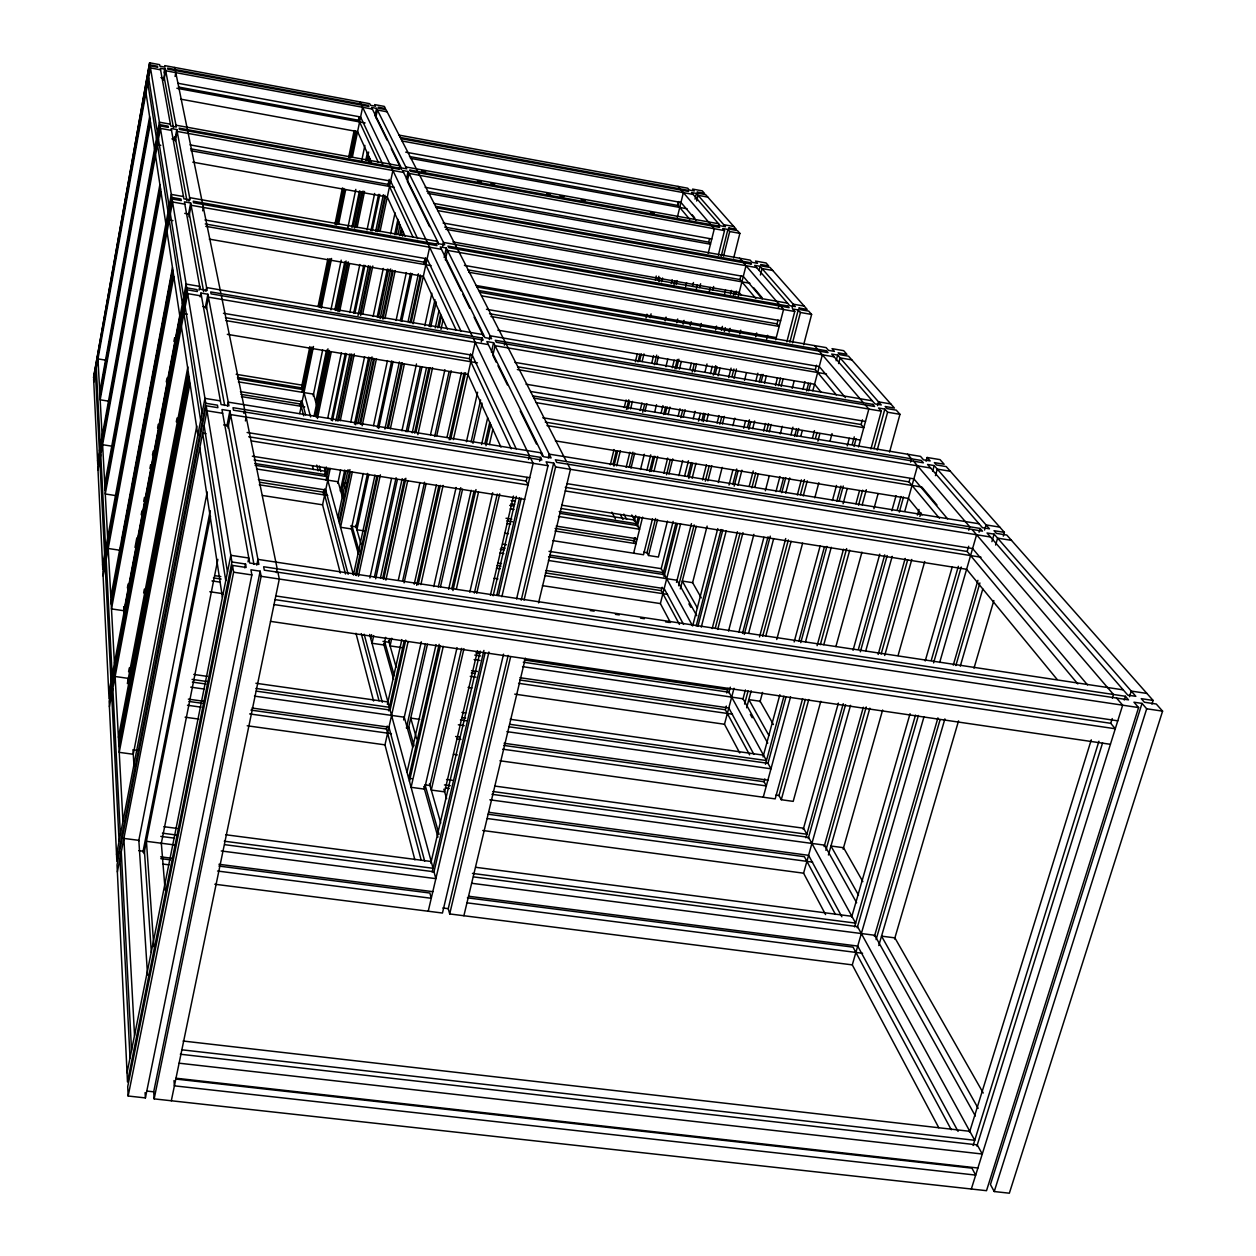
<?xml version="1.0" encoding="UTF-8"?>
<svg xmlns="http://www.w3.org/2000/svg" width="1256" height="1256" viewBox="0 0 1256 1256"><rect width="100%" height="100%" fill="white"/><g stroke="black" fill="none" stroke-linecap="round" stroke-linejoin="round"><path stroke-width="1.5" d="M149.621 62.8L93.556 377.601L149.621 62.8L159.638 64.653L159.92 66.191L165.023 67.149L164.724 65.61L369.719 103.698L370.52 105.3L375.466 106.226L374.665 104.609L384.352 106.415L385.451 108.55L378.135 107.2L378.684 108.299L386.016 109.649L417.699 171.444M150.139 65.877L93.635 379.124L97.748 464.485L159.826 124.658L150.139 65.877L157.707 67.29L157.518 66.238L149.966 64.841M93.776 382.122L150.469 67.934L160.564 69.802M99.758 391.825L149.637 116.808M99.915 394.996L149.982 119.116M100.009 396.613L150.155 120.293M150.516 122.633L100.182 399.816L108.723 401.182M163.971 72.927L164.677 69.064M163.657 78.814L165.415 69.206L160.281 68.248L170.738 126.04L176.327 127.06L165.415 69.206M163.955 80.384L165.698 70.76L372.373 109.084M97.576 460.936L159.418 122.193L170.392 124.187M160.03 125.914L97.827 466.306L102.804 569.361L171.821 197.412L160.03 125.914L168.335 127.421L168.116 126.165L159.826 124.658M97.999 469.885L160.438 128.395L171.523 130.404M175.071 76.475L175.777 72.628M104.75 484.314L159.889 184.538M104.954 488.144L160.313 187.348M105.064 490.107L160.532 188.793M160.972 191.634L105.269 493.969L116.525 495.712M173.846 140.546L174.553 136.684M175.024 139.149L176.798 129.541L171.177 128.52L183.878 198.825L190.08 199.908L176.798 129.541M175.369 141.049L177.159 131.425L403.584 172.433M102.584 565.043L171.318 194.413L183.47 196.548M172.072 198.966L102.898 571.574L109.021 698.493L186.736 287.844L172.072 198.966L181.272 200.583L181.005 199.045L171.821 197.412M103.118 575.955L172.574 202.012L184.852 204.179M110.842 597.024L172.48 267.669M120.325 548.825L121.047 544.963M121.769 541.116L131.142 491.065M131.864 487.202L157.455 350.502M158.178 346.656L165.023 310.075M165.745 306.213L172.59 269.632M111.093 601.734L173.014 271.155M111.219 604.136L173.281 272.945M173.815 276.477L111.486 608.909L123.967 610.73L180.205 313.231M188.981 201.18L189.656 197.647L437.543 241.388M188.494 214.478L190.661 202.97L184.428 201.871L200.222 289.225L207.161 290.403L190.661 202.97M188.918 216.817L191.1 205.278L441.437 249.316M127.374 587.886L128.096 584.024M135.004 547.459L136.826 537.835M141.19 514.725L141.928 510.878M143.733 501.254L144.471 497.407M149.919 468.519L150.657 464.673M152.478 455.049L153.201 451.202M157.565 428.092L158.287 424.245M166.294 381.887L167.017 378.04M173.925 341.459L174.662 337.613M108.754 693.124L186.108 284.06L199.704 286.384L198.966 290.23M187.05 289.791L109.146 701.256L116.871 861.396L205.764 403.27L187.05 289.791L197.365 291.549L197.019 289.602L186.736 287.844M202.687 210.804L203.331 207.428M109.413 706.704L187.694 293.637L201.447 295.961M128.583 671.74L129.321 667.894M143.639 592.926L144.377 589.095M176.311 421.859L177.049 418.012M200.175 296.903L200.913 293.072L207.884 294.249L228.953 405.845L221.072 404.558L200.913 293.072M127.358 683.594L187.866 366.956M118.425 737.366L188.306 372.074M118.739 743.301L188.965 376.517M118.912 746.347L189.311 378.794M205.89 291.408L206.628 287.561L483.466 334.646M190.001 383.3L119.226 752.36L133.262 754.259L196.784 425.988M205.309 307.689L207.884 294.249M206.22 308.709L208.433 297.154L488.364 344.584M116.525 854.52L204.948 398.372L220.397 400.868M206.172 405.782L117.028 864.929L127.484 1081.95L231.936 561.981L206.172 405.782L217.9 407.682L217.461 405.17L205.764 403.27M117.373 871.9L207.005 410.775L222.642 413.287M138.662 841.175L207.209 491.96M227.493 405.986L228.262 402.14L541.713 452.929M142.901 852.212L210.223 510.611M226.865 426.161L229.895 410.806L221.967 409.535L249.709 563.033L258.877 564.415L229.895 410.806M144 853.656L210.553 516.185M227.948 427.998L230.602 414.574L548.009 465.709L516.577 598.955M243.884 413.397L244.653 409.566L221.354 295.615M161.192 843.938L217.853 559.36M245.422 420.933L246.192 417.086M127.044 1072.75L230.837 555.309L248.798 558.025L248.029 561.856M231.936 561.981L245.548 564.023L246.145 567.461L232.501 565.404L127.719 1086.66L128.159 1096.017L145.398 1097.917L251.859 574.934L250.933 569.8L260.165 571.182L261.138 576.316L154.158 1098.874L986.51 1190.688L1138.595 707.568L1133.948 702.198L1142.018 703.407L1146.697 708.777L1162.585 711.147L1009.353 1193.2L994.234 1191.536L990.435 1184.549L1142.018 703.407M128.159 1096.017L233.616 572.202L232.501 565.404M244.763 567.853L245.548 564.023M256.758 565.153L257.935 559.391L1123.241 689.874M154.158 1098.874L153.703 1091.825L260.165 571.182M301.66 386.722L309.871 346.577M318.098 306.433L327.894 258.642M334.944 224.243L342.386 187.913M348.666 157.33L354.145 130.561M302.068 391.621L311.111 347.519M319.369 307.249L329.198 259.317M336.263 224.808L343.736 188.384M350.031 157.707L355.542 130.859M302.869 391.213L311.928 347.049M320.202 306.731L330.045 258.72M337.142 224.165L344.238 189.609M350.926 156.969L356.045 132.006M358.415 120.482L359.2 116.635M303.701 415.799L300.592 404.04L301.22 400.962M378.307 162.307L358.824 120.278L359.483 116.996M299.697 413.585L313.482 346.499M321.332 308.222L331.553 258.469M338.633 224.023L345.698 189.562M352.387 157.031L362.591 107.278M276.414 572.626L277.199 568.78L245.171 412.078M313.152 395.891L322.635 350.016M330.925 309.855L341.192 260.149M347.896 227.634L355.793 189.389M361.712 160.721L364.884 145.413M171.318 1100.774L279.303 579.032L277.906 572.218M315.79 401.967L326.513 350.157M334.85 309.871L344.772 261.892M351.931 227.352L359.467 190.896M365.826 160.187L367.411 152.51M374.963 116.054L376.549 108.377L371.572 107.467L401.339 167.896L406.756 168.869L376.549 108.377M314.047 416.066L327.973 348.838M335.933 310.42L346.091 260.997M353.219 226.598L360.582 191.336M366.956 160.611L368.652 152.054M375.779 117.656L377.365 110.01L387.115 111.815M315.711 415.485L329.198 350.455M337.519 310.279L347.425 262.457M354.569 228.027L362.105 191.681M368.448 161.066L369.233 157.251M316.167 417.118L329.669 351.978M338.021 311.739L348.336 261.939M355.495 227.446L363.047 191.038M368.997 162.307L369.798 158.476M317.438 418.499L331.301 351.711M339.607 311.645L349.513 263.948M357.034 227.681L364.554 191.43M327.769 418.091L341.397 352.81M349.812 312.493L359.828 264.498M367.035 229.942L374.649 193.471M331.301 420.32L345.322 353.313M353.737 313.105L363.738 265.236M370.96 230.774L378.558 194.397M332.416 420.839L346.468 353.674M354.914 313.372L364.947 265.393M372.184 230.853L379.814 194.397M324.629 474.611L326.246 466.949M335.886 420.933L349.969 353.831M358.007 315.491L368.463 265.644M375.701 231.135L383.347 194.711M325.963 476.369L327.565 468.724M337.613 420.917L351.664 353.988M360.095 313.827L370.127 266.036M377.349 231.606L384.98 195.277M323.232 493.514L324.048 489.683M326.058 480.106L328.475 468.614M338.523 420.729L352.198 355.605M360.66 315.382L370.708 267.497M378.354 231.12L385.592 196.643M388.01 185.15L389.219 179.404M345.526 573.976L323.922 492.274L324.613 488.945M413.13 237.368L388.591 184.475L389.344 180.895M340.313 573.05L322.572 504.818L330.202 468.519M340.25 420.76L354.318 353.894M362.749 313.78L372.796 266.021M380.019 231.638L392.877 170.502M337.801 483.403L340.643 469.964M350.785 421.969L364.601 356.704M373.126 316.402L383.284 268.407M390.585 233.867L395.059 212.751M340.282 491.096L344.741 470.042M354.475 424.104L368.683 357.112M377.208 316.92L387.35 269.082M394.651 234.621L397.901 219.313M406.426 179.121L408.043 171.46L402.611 170.486L438.705 243.758L444.671 244.81L408.043 171.46M341.444 491.897L345.934 470.796M355.699 424.748L369.939 357.599M378.496 317.313L388.669 269.349M396.001 234.825L398.843 221.386M337.895 517.503L348.053 469.713M357.787 423.822L372.012 356.908M380.128 318.679L390.679 268.972M397.995 234.558L400.02 224.997M338.947 521.366L349.953 469.587M359.75 423.555L373.613 358.337M382.169 318.051L392.374 270.103M399.706 235.579L401.339 227.901M339.481 523.344L350.44 471.816M360.598 424.088L374.398 359.2M382.939 319.103L393.081 271.39M400.805 235.123L402.014 229.393M352.371 471.722L340.549 527.269L351.382 528.933L363.267 473.449M362.152 425.768L376.439 358.729M384.995 318.506L395.2 270.637M402.532 236.159L403.349 232.329M373.519 425.627L387.46 360.582M396.08 320.406L406.316 272.568M367.521 473.418L356.06 526.829L350.55 525.981M377.365 427.652L391.699 360.88M400.303 320.829L410.555 273.149M368.824 474.328L356.892 529.781L364.114 530.895M378.684 428.437L393.081 361.508M401.7 321.363L411.984 273.557M353.501 574.651L374.995 475.019M384.917 429.034L399.377 361.964M408.059 321.724L418.389 273.808M355.464 575.264L376.941 475.804M387.272 427.982L401.308 362.953M409.99 322.792L420.32 274.97M356.469 575.546L378.009 475.914M388.355 428.013L402.438 362.858M411.136 322.619L421.074 276.634M423.963 263.226L424.795 259.395M456.273 330.344L424.701 262.316L425.658 257.888M358.447 576.206L380.38 474.846M390.318 428.94L404.385 363.91M413.067 323.75L429.63 247.244M369.876 577.933L391.511 478.583M401.92 430.824L416.474 363.957M424.795 325.744L431.876 293.26M442.661 246.27L443.494 242.439L787.528 303.151M374.366 577.289L396.095 477.72M406.128 431.781L420.336 366.689M429.112 326.481L434.969 299.666M444.169 257.559L446.257 247.981L440.259 246.93L484.926 337.613L491.583 338.743L446.257 247.981M375.685 578.812L397.383 479.525M407.808 431.781L422 366.862M430.761 326.748L436.193 301.927M445.362 259.929L447.45 250.368L794.75 311.488L786.837 341.868M380.458 577.854L402.203 478.63M412.219 432.849L426.443 367.961M435.22 327.894L438.972 310.719M382.64 578.576L404.479 478.991M414.559 433.037L428.845 367.93M437.669 327.722L440.605 314.314M370.708 638.456L371.541 634.641M383.677 579.33L405.861 478.253M415.909 432.488L430.133 367.647M438.925 327.596L441.437 316.151M373.691 635.599L372.012 643.26L383.991 645.003L385.686 637.357M385.89 580.099L407.76 480.561M417.856 434.623L432.582 367.631M440.982 329.355L443.085 319.778M398.372 580.005L419.944 482.492M430.51 434.702L444.907 369.688M389.894 638.456L389.046 642.271L382.97 641.376M402.579 581.293L424.544 482.21M434.686 436.476L449.067 371.682M391.778 638.252L390.082 645.898L402.03 647.641M404.087 582.831L426.145 483.481M436.743 435.706L451.171 370.74M387.382 704.428L401.857 639.571M414.213 584.244L436.35 485.051M447.01 437.355L461.486 372.498M388.591 710.802L404.228 640.827M416.647 585.296L438.909 485.711M449.193 439.757L464.171 372.734M389.957 710.708L405.767 640.058M418.154 584.684L440.369 485.397M450.621 439.569L465.584 372.734M421.168 860.109L386.518 729.03L387.178 726.047M511.255 448.879L469.414 358.682L470.513 353.784M414.873 859.842L384.98 744.855L408.059 641.847M420.886 584.621L443.117 485.413M453.369 439.631L475.176 342.339M481.315 341.852L482.163 338.037L210.71 291.926L211.087 293.873L483.152 340.046L482.163 338.037M489.243 339.607L490.107 335.776L872.292 400.805M403.647 719.939L421.278 641.816M433.744 586.568L456.101 487.485M466.431 441.751L477.61 392.217M406.379 728.087L425.376 644.14M438.313 586.913L460.764 487.705M471.126 441.924L480.608 399.942M491.41 352.245L493.561 342.715L486.873 341.585L543.581 456.729L551.101 457.938L493.561 342.715M408.404 728.37L427.464 644.187M440.464 586.788L462.569 489.212M472.963 443.29L482.069 403.113M407.007 772.283L436.052 644.611M448.627 589.347L471.173 490.264M481.582 444.53L487.658 417.856M504.394 345.133L505.116 341.93L457.608 249.269M439.145 644.312L408.624 778.233L411.952 778.689M451.783 588.829L474.014 491.269M484.926 443.431L489.714 422.393M409.44 781.279L440.322 645.898M452.929 590.603L475.993 489.557M485.994 445.692L490.766 424.716M443.274 646.4L411.089 787.308L424.465 789.129L457.043 647.641M456.32 589.284L478.505 492.164M489.385 444.561L492.87 429.332M469.791 592.204L492.682 492.776M461.627 648.347L429.976 785.502L424.889 784.812M474.375 593.099L497.235 494.032M463.951 648.661L431.279 790.055L444.64 791.861L477.5 650.639M476.746 593.24L499.7 493.891M490.374 595.313L513.469 496.073M430.824 863.202L480.232 651.142M493.153 595.736L516.31 496.387M432.174 872.025L483.921 650.435M496.842 595.03L519.591 497.611M528.509 459.413L529.404 455.583L473.276 338.366M221.26 850.971L435.863 878.65L433.995 871.774L485.209 652.602M498.569 595.423L521.287 498.208M251.42 440.919L528.022 485.004L526.201 481.064L527.049 477.421M428.233 911.228L488.929 652.005M501.866 596.726L533.109 463.307L530.644 458.173M539.656 461.203L540.551 457.388L233.004 407.682L233.49 410.194L541.823 459.979L540.551 457.388M548.307 457.953L549.202 454.138L979.036 523.768M503.546 654.156L442.457 913.034L214.823 884.24M938.813 1127.794L852.29 964.875L449.695 913.944L448.251 908.669L508.162 655.397M521.224 600.164L553.66 463.056L546.109 461.831L548.009 465.709M449.695 913.944L510.533 657.155M524.05 600.085L555.592 466.934L553.66 463.056M463.888 915.734L525.369 658.191M538.573 602.864L570.444 469.32L567.806 464.171M610.306 464.799L614.027 449.554M624.232 407.603L626.085 399.973M635.363 361.838L637.216 354.208M646.039 317.988L646.966 314.173M655.318 279.853L656.244 276.037M613.022 464.469L616.256 451.171M626.446 409.362L628.754 399.848M638.017 361.838L639.869 354.239M657.924 280.104L658.851 276.304M613.949 466.149L617.669 450.92M627.874 409.048L629.727 401.433M639.477 361.461L641.329 353.847M650.137 317.674L651.079 313.859M658.96 281.501L659.887 277.702M677.518 205.356L678.444 201.557M689.717 219.376L678.146 205.529L678.962 202.216M616.665 465.866L620.37 450.684M630.559 408.938L632.412 401.355M642.146 361.508L643.998 353.909M661.598 281.799L662.524 278.016M677.345 217.288L683.358 192.623M626.163 467.405L629.884 452.239M640.105 410.539L641.973 402.956M651.738 363.141L653.591 355.558M671.254 283.511L672.196 279.727M629.146 467.373L632.898 452.16M642.695 412.204L644.564 404.605M654.376 364.648L656.715 355.134M665.13 320.892L666.057 317.093M674.001 284.751L674.943 280.952M695.023 199.155L696.436 193.44L691.491 192.529L720.347 225.782L725.513 226.724L696.436 193.44M630.983 468.19L634.72 453.024M644.972 411.34L646.824 403.757M656.605 363.973L658.474 356.39M676.183 284.374L677.11 280.59M696.672 201.007L698.069 195.324L707.803 197.098M640.513 469.493L644.281 454.248M654.627 412.345L656.511 404.73M665.931 366.626L667.8 359.012M676.749 322.823L677.691 319.008M685.682 286.635L686.624 282.82M634.311 521.146L635.724 515.478M646.981 470.011L650.734 454.86M661.064 413.193L662.948 405.625M672.321 367.741L674.205 360.174M683.123 324.174L684.065 320.39M692.511 286.305L693.453 282.522M636.305 524.773L638.189 517.174M649.509 471.581L653.277 456.383M663.639 414.59L665.523 406.991M674.959 368.997L677.314 359.499M633.542 541.854L634.484 538.055M637.326 526.641L639.681 517.127M651.016 471.455L654.8 456.226M665.193 414.37L667.093 406.756M676.529 368.699L678.899 359.185M696.374 288.786L697.331 284.986M555.011 531.005L636.007 543.675L634.5 540.881L635.3 537.647M427.841 193.361L710.472 244.214L708.714 242.11L709.577 238.64M633.636 553.205L642.601 517.142M653.921 471.612L657.689 456.43M668.082 414.684L669.966 407.101M679.402 369.138L681.286 361.555M690.25 325.508L691.192 321.709M699.686 287.561L700.628 283.762M708.18 253.398L714.319 228.733L711.964 226.001M652.508 518.712L643.512 554.744L552.719 540.614M663.875 473.229L667.674 458.063M678.099 416.348L679.983 408.765M689.937 368.966L691.35 363.282M700.361 327.251L701.303 323.467M709.357 291.235L710.299 287.451M718.354 255.219L724.508 230.586L722.718 228.514L727.899 229.456L729.705 231.528L739.878 233.365L733.677 257.967M667.454 521.083L658.395 557.052L648.536 555.513L647.013 552.703L655.569 518.477M666.512 474.737L670.327 459.539M680.799 417.699L682.699 410.1M692.213 372.059L694.113 364.46M712.67 290.309L713.628 286.494M721.242 256.083L727.899 229.456M648.536 555.513L657.563 519.513M668.946 474.046L672.745 458.88M683.186 417.196L685.085 409.629M694.584 371.729L696.483 364.146M723.535 256.146L729.705 231.528M678.884 475.663L682.699 460.512M693.186 418.876L695.086 411.293M705.087 371.541L707.002 363.973M715.575 329.904L716.532 326.12M724.634 293.935L725.591 290.152M549.579 555.058L663.388 572.642L661.221 568.67L673.138 521.428M684.614 475.977L688.445 460.842M698.477 421.074L700.393 413.491M710.425 373.723L712.34 366.155M721.415 330.171L722.373 326.387M730.505 294.202L731.463 290.403M662.885 574.636L675.854 523.344M687.864 475.851L691.224 462.553M701.79 420.76L703.705 413.161M713.314 375.167L715.716 365.669M724.351 331.474L725.324 327.675M733.488 295.38L734.446 291.58M663.969 576.787L677.376 523.815M688.853 478.41L692.684 463.26M703.219 421.639L705.134 414.072M715.182 374.335L717.098 366.768M735.294 294.877L736.251 291.078M679.449 624.42L661.253 590.618L662.116 587.259M755.751 298.41L739.988 279.554L740.899 275.928M670.453 622.521L660.389 603.587L680.595 523.862M692.135 478.3L695.981 463.119M706.563 421.357L708.494 413.758M718.102 375.795L720.033 368.212M729.171 332.134L730.129 328.35M738.308 296.071L746.001 265.707M676.497 582.391L691.459 523.611M702.575 479.996L706.437 464.83M717.066 423.099L718.997 415.516M728.653 377.601L731.071 368.118M739.753 333.986L740.726 330.187M678.633 585.751L694.16 524.914M705.307 481.174L709.185 465.96M719.861 424.135L721.792 416.521M731.981 376.596L733.912 368.997M759.126 270.119L760.1 266.319L754.699 265.346L789.679 305.632L795.331 306.637L760.1 266.319M680.297 588.891L696.264 526.342M707.882 480.86L711.76 465.693M722.404 423.994L724.335 416.411M734.022 378.511L736.44 369.029M760.445 275.017L762.078 268.58L772.723 270.48M692.543 582.894L707.128 526.091M718.306 482.54L722.184 467.389M732.876 425.737L734.823 418.17M744.541 380.301L746.472 372.718M755.704 336.749L756.677 332.966M692.841 625.253L717.757 528.603M729.014 485.02L732.923 469.854M743.678 428.17L745.624 420.587M755.892 380.788L757.855 373.205M766.647 339.104L767.62 335.305M696.185 625.975L721.101 529.53M732.829 484.141L736.738 469.022M747.477 427.417L749.44 419.849M759.205 382.028L761.167 374.461M778.375 307.861L779.238 304.486L743.426 262.708M697.896 626.32L722.891 529.718M734.148 486.135L738.073 470.984M748.843 429.317L750.805 421.733M761.089 381.95L763.051 374.382M468.88 272.269L779.16 326.434L777.024 323.875L778.014 320.092M701.272 627.121L726.251 530.707M738.01 485.334L741.919 470.199M752.689 428.61L754.652 421.058M764.449 383.237L766.411 375.685M775.706 339.764L783.54 309.51L780.698 306.181M792.175 307.94L793.164 304.156L804.233 306.103M712.183 628.565L737.398 531.728M749.267 486.166L753.223 470.969M763.601 431.106L765.579 423.507M775.47 385.529L777.448 377.93M715.323 627.969L740.004 533.329M751.857 487.893L755.798 472.758M766.662 431.106L768.625 423.539M778.5 385.686L780.478 378.119M789.851 342.15L798.251 309.965L792.567 308.96L794.75 311.488M717.71 629.397L742.971 532.623M754.856 487.077L758.326 473.779M769.237 432.033L771.215 424.45M781.122 386.487L783.1 378.904M792.52 342.841L800.449 312.477L798.251 309.965M728.527 631.03L753.898 534.35M765.344 490.751L769.331 475.584M780.274 433.885L782.268 426.302M792.206 388.387L794.2 380.804M803.652 344.788L811.612 314.455L808.66 311.111L800.276 309.635L798.8 307.94L807.153 309.416L770.054 267.465L762.078 266.036L760.744 264.514L768.703 265.942L766.066 262.959L755.531 261.075L757.478 263.305L752.093 262.347L750.146 260.118L434.105 203.456M738.905 632.129L763.931 537.254M775.941 491.708L779.945 476.526M790.95 434.78L792.944 427.181M802.961 389.234L804.955 381.651M726.769 692.998L728.009 688.335M742.516 633.401L768.044 536.783M780.055 491.316L783.556 478.065M794.577 436.382L796.571 428.798M806.587 390.914L808.581 383.331M728.825 692.841L730.333 687.173M744.306 634.311L770.273 536.139M781.75 492.713L785.754 477.61M796.728 436.067L798.722 428.516M808.707 390.757L810.717 383.206M749.628 754.872L725.34 709.734L726.313 706.076M836.323 394.871L815.301 369.688L816.478 365.229M739.737 752.956L724.492 724.257L734.022 688.257M748.576 633.307L773.68 538.573M785.722 493.106L789.741 477.955M800.779 436.272L802.286 430.588M812.82 390.804L822.366 354.804M742.877 699.388L745.405 689.921M759.519 636.933L785.722 538.526M797.325 494.99L801.359 479.855M812.444 438.218L814.453 430.651M744.572 704.082L748.105 690.879M762.69 636.18L788.36 539.954M800.433 494.691L804.452 479.588M815.521 438.093L817.028 432.425M836.151 360.739L837.658 355.087L831.707 354.051L874.961 403.882L881.241 404.95L837.658 355.087M746.645 707.787L751.182 690.769M765.83 635.913L791.092 541.352M803.228 495.947L807.263 480.812M817.876 441.091L819.885 433.524M838.584 363.549L840.107 357.866L851.819 359.891M759.99 701.884L762.533 692.433M776.742 639.524L802.615 543.173M814.783 497.831L818.849 482.712M830.012 441.139L832.037 433.587M763.02 756.944L779.866 694.725M794.153 641.942L820.184 545.779M832.43 500.516L836.512 485.444M847.235 445.849L849.276 438.297M765.469 764.245L783.948 696.122M798.832 641.235L824.486 546.627M836.81 501.207L840.923 486.072M852.212 444.436L854.268 436.868M506.875 731.636L770.98 768.798L767.981 763.318L785.895 697.331M800.763 642.617L826.888 546.407M839.181 501.128L843.278 486.025M854.033 446.414L856.09 438.862M502.698 749.188L766.317 785.926L764.088 781.75L764.857 778.877M517.346 369.547L863.783 427.715L861.129 424.544L862.401 419.834M763.24 797.23L790.558 696.876M805.488 641.957L831.252 547.286M843.106 503.735L847.219 488.584M858.555 446.916L868.854 409.048L865.306 404.903M877.504 405.641L878.541 401.857L890.802 403.945M802.615 698.634L775.188 798.879L499.935 760.775M817.107 645.678L843.498 549.217M855.917 503.829L859.544 490.594M870.926 448.989L881.272 411.152L878.556 408.027L884.852 409.095L887.6 412.219L899.971 414.323L889.562 452.082M820.796 701.303L793.195 801.375L781.279 799.727L778.987 795.535L805.332 699.388M820.309 644.721L846.638 548.589M858.523 505.226L862.652 490.154M874.019 448.675L884.852 409.095M781.279 799.727L808.754 699.545M823.795 644.721L849.731 550.207M862.181 504.849L866.326 489.73M877.222 450.025L887.6 412.219M835.899 646.557L861.946 552.153M873.925 508.727L878.101 493.624M803.228 829.415L838.364 703.093M853.044 650.31L879.781 554.147M891.838 510.784L896.046 495.696M805.881 837.799L843.247 703.705M858.476 649.085L884.726 554.885M897.333 509.669L901.007 496.497M910.6 462.067L911.511 458.817L907.57 454.217M808.189 838.663L845.586 704.647M860.329 651.801L887.191 555.545M899.312 512.134L903.519 497.031M939.425 518.257L909.046 481.896L909.956 478.599M825.569 914.572L803.589 873.187L850.532 705.338M865.824 650.655L892.2 556.345M904.854 511.082L917.524 465.819M926.08 461.25L927.132 457.482L940.053 459.633L944.135 464.233L934.37 462.616L936.427 464.971L946.223 466.588L1004.408 532.371L1003.308 536.124M824.124 846.607L863.327 707.222M878.164 654.47L905.183 558.418M917.382 515.086L918.968 509.434M825.867 850.296L866.232 706.971M881.1 654.172L907.664 559.878M919.879 516.499L920.946 512.731M932.627 471.236L934.213 465.584L927.572 464.485L982.459 527.693L989.477 528.839L934.213 465.584M828.426 855.006L869.843 708.18M884.711 655.459L911.793 559.454M935.453 475.632L937.29 469.1L950.352 471.267M843.121 849.182L882.607 710.048M898.071 655.522L924.746 561.51M851.631 917.194L910.066 713.706M925.217 660.954L952.284 566.754M854.551 926.865L915.514 715.088M931.245 660.483L958.359 566.315M968.753 530.205L969.742 526.766L913.52 461.172M857.22 927.776L918.419 715.465M933.585 662.854L961.217 567.021M1077.836 683.923L967.183 551.494L968.69 546.25M852.29 964.875L923.945 716.941M939.676 662.477L976.587 534.758M979.083 532.214L980.167 528.446L555.372 459.79L556.691 462.381L982.49 531.131L980.167 528.446M984.563 530.032L986.038 524.898L999.776 527.128M874.396 936.427L937.934 717.867M953.273 665.115L977.922 580.335M876.091 939.598L940.022 719.971M955.863 665.539L979.9 582.941M991.926 541.634L994.108 534.13L987.043 532.999L1127.81 695.133L1135.832 696.326L994.108 534.13M878.792 945.564L944.905 718.887M960.275 666.167L982.789 588.97M995.6 545.057L997.609 538.133L1011.504 540.378M894.555 939.017L958.548 720.897M973.981 668.239L993.841 600.556M969.506 1132.284L1091.276 739.831M973.102 1145.519L1098.937 741.228M1112.329 698.226L1113.491 694.49L972.05 529.451M976.885 1146.131L1102.595 742.877M274.012 604.56L1115.281 728.763L1110.744 723.315L1112.219 718.573M971.328 1189.008L1122.66 705.181L1116.568 698.069M1124.23 700.016L1125.407 696.279L263.65 566.754L264.31 570.177L1128.516 699.859L1125.407 696.279M1129.474 696.688L1131.248 691.083L1146.916 693.438M994.234 1191.536L1146.697 708.777M1151.925 704.176L1153.102 700.44L1006.794 535.056L996.385 533.376L994.03 530.691L1004.408 532.371M146.732 1091.056L153.703 1091.825M175.997 1078.213L977.906 1168.002M175.824 1079.061L971.94 1168.159L975.677 1175.098L174.411 1085.843L174.003 1080.584M181.885 1049.812L974.735 1140.291L857.55 926.63L473.481 876.892M180.315 1054.224L977.262 1144.891L982.27 1154.028L179.106 1063.188M183.093 1041.02L969.805 1131.311M160.799 858.633L170.486 859.858M218.874 866.059L429.882 893.032L431.263 898.275L217.555 871.036M467.389 897.836L853.06 947.15L951.294 1129.772M163.154 864.097L168.979 864.835M466.965 902.828L862.589 953.273M442.834 907.978L448.251 908.669M160.784 836.386L174.349 838.145M224.73 844.676L433.995 871.774M174.867 844.99L146.434 841.316L153.829 946.694M471.628 883.266L874.726 935.265L975.363 1115.987M138.757 850.642L144.456 851.38L151.348 952.441M160.627 856.827L172.292 858.319M218.952 864.285L432.818 891.666M468.535 896.235L857.722 946.066L958.077 1131.405M163.829 826.683L177.394 828.458M225.829 834.769L431.216 861.506M476.291 867.378L851.882 916.299M162.432 833.183L175.966 834.942M224.29 841.206L433.053 868.288L390.114 710.017L256.365 691.145M472.46 873.407L855.634 923.129L808.566 837.328L491.96 794.31M488.835 812.318L808.597 855.32L841.85 916.754M488.066 814.218L804.405 856.702L835.46 914.447M487.359 818.535L812.601 862.118M482.744 830.499L803.589 873.187M444.436 784.922L450.26 785.707M492.901 791.515L806.87 834.235L803.573 828.206L495.068 786.099M445.346 787.983L449.24 788.501M138.301 750.444L132.963 749.722L134.047 766.505M489.824 799.805L824.533 845.131L856.639 902.766M446.555 779.474L452.38 780.274M188.353 699.137L203.786 701.288M252.001 708.023L388.952 727.177L424.685 861.192M455.614 736.487L459.492 737.037M504.096 743.269L767.887 780.149M188.965 701.445L202.53 703.344M250.949 710.111L386.518 729.03M457.027 738.873L460.905 739.423M503.656 745.389L764.088 781.75M187.474 705.26L201.086 707.159M249.646 713.926L391.417 733.677M775.957 795.111L778.987 795.535M185.103 717.192L198.684 719.076M247.196 725.78L384.98 744.855M453.463 754.338L457.341 754.872M192.074 679.402L207.554 681.6M255.91 688.429L389.376 707.285L369.625 634.453M461.721 717.506L465.615 718.055M510.25 724.367L766.458 760.555L728.982 692.229L523.297 662.195M192.388 682.118L205.968 684.033M460.465 719.939L466.259 720.756M508.806 726.769L767.981 763.318M190.724 687.158L204.257 689.057M254.466 696.122L404.259 717.192L412.69 747.179M419.755 719.374L410.728 718.102L416.615 738.716M458.33 724.806L464.155 725.623M193.769 674.441L207.35 676.372M255.894 683.248L387.931 701.947M461.925 712.435L465.788 712.984M510.25 719.28L763.507 755.154M471.55 670.688L477.359 671.52M519.905 677.691L728.81 707.96L753.93 754.385M471.33 672.981L475.208 673.546M519.811 679.998L725.34 709.734M470.231 676.325L476.04 677.172M518.571 683.311L732.468 714.209M468.095 687.44L471.973 687.99M514.709 694.128L724.492 724.257M270.527 621.375L1110.414 744.306M475.867 652.932L479.745 653.497M524.286 660.012L727.632 689.764M474.799 655.098L480.608 655.946M123.732 607.135L126.903 607.59M474.124 659.588L479.933 660.436M522.543 666.653L743.034 698.776L767.761 743.175M275.802 595.956L1117.762 720.818M274.938 599.614L1110.744 723.315M209.831 591.733L223.317 593.727M120.058 550.269L108.22 548.495L114.422 663.199M233.616 572.202L251.859 574.934M261.138 576.316L1138.595 707.568M215.011 575.688L220.805 576.551M213.426 577.917L221.135 579.063M211.981 580.916L219.706 582.062M590.32 610.557L594.182 611.138M615.409 614.341L619.271 614.922M640.513 618.109L644.375 618.706M665.617 621.893L669.479 622.474M1153.102 700.44L1141.249 698.65L1144.404 702.245L1156.289 704.035L1162.585 711.147M497.596 563.096L501.458 563.677M546.015 570.507L664.189 588.609L683.531 624.358M497.125 565.498L500.987 566.095M545.402 572.893L661.253 590.618M496.403 568.23L500.265 568.811M544.806 575.625L667.564 594.386M494.063 578.294L497.925 578.875M542.404 585.641L660.389 603.587M502.557 544.131L506.435 544.727M548.998 551.321L661.221 568.67M501.364 547.616L505.21 548.213M500.249 549.327L504.111 549.924M548.558 556.785L664.503 574.667L692.653 625.975M499.935 552.985L503.813 553.582M548.417 560.459L677.031 580.256L696.797 615.754M258.391 479.462L325.697 489.997L348.163 574.259M506.011 518.257L511.804 519.152M556.188 526.107L637.216 538.808M260.039 482.288L323.922 492.274M506.686 520.879L512.495 521.79M555.105 528.446L634.5 540.881M259.286 484.8L327.753 495.492M506.796 523.485L510.658 524.082M643.669 552.185L647.013 552.703M262.473 495.476L322.572 504.818M504.567 533.125L508.413 533.721M252.346 456.211L524.678 499.323M561.887 505.21L966.618 569.282L1057.097 679.402M254.042 459.963L325.335 471.22M511.176 500.595L515.023 501.207M561.306 508.523L634.578 520.094M254.748 463.48L326.309 474.768L324.331 467.483M510.815 503.876L514.677 504.488M559.171 511.506L636.557 523.721L631.768 514.976M255.125 465.27L326.796 476.574L353.454 574.856M509.685 505.414L513.563 506.027M560.066 513.359L637.577 525.573L639.587 529.247L558.48 516.467M111.549 446.115L102.615 444.718L107.639 537.803M256.538 468.943L338.147 481.786L342.841 498.506M346.876 483.168L343.422 482.618L345.007 488.192M510.203 508.868L514.065 509.481M223.631 424.952L228.404 425.721L253.948 564.305M247.118 432.488L529.734 477.704M567.021 483.654L972.615 548.542L1087.555 684.96M248.704 436.758L526.201 481.064M565.263 487.312L967.183 551.494M206.015 433.681L202.656 433.132L225.75 580.602M565.279 490.955L981.046 557.224M555.592 466.934L990.529 537.003M106.132 360.221L97.968 358.886L102.129 435.942M238.373 381.855L313.513 394.149L317.203 407.258M555.388 440.872L908.402 498.428L922.014 515.007M240.43 391.637L302.147 401.7L305.663 414.904M240.964 394.337L300.592 404.04M241.435 396.613L304.768 406.897M542.78 417.746L913.881 478.85L947.605 518.869M545.277 422.11L909.046 481.896M236.159 374.304L301.99 385.121L302.79 388.073L237.463 377.365M546.972 425.564L921.873 487.077L936.976 504.99M237.761 378.872L303.198 389.596L310.609 416.929M227.32 334.347L467.97 374.524L500.971 447.167M526.013 384.21L860.423 440.04M530.519 391.464L920.538 456.383L923.537 459.837L930.162 460.936L927.132 457.482M532.795 395.891L921.307 460.45L923.348 462.805L533.957 398.152M536.265 402.658L930.618 468.001M203.032 306.48L206.534 307.076L224.667 405.453M223.458 313.278L472.287 355.197L516.216 448.863M514.913 362.372L865.494 421.435M225.405 317.642L469.414 358.682M517.707 366.799L861.129 424.544M187.364 314.126L183.91 313.545L200.662 420.477M226.017 320.61L477.437 362.843M881.272 411.152L495.068 345.714L492.87 355.37L496.293 362.325M486.465 309.29L819.257 366.548L845.445 397.65M489.526 313.733L815.301 369.688M490.923 316.465L826.511 374.037M497.863 330.187L814.563 384.226L820.749 391.762M209.281 239.127L423.335 276.304L447.324 329.103M475.961 285.457L776.271 337.613M476.95 286.996L826.118 347.614L828.505 350.361L834.439 351.397L832.037 348.65L843.655 350.659L846.889 354.318L838.113 352.795L839.762 354.663L848.554 356.186L894.429 408.059L885.166 406.489L887.019 408.593L896.297 410.163L899.971 414.323M478.74 290.497L826.401 350.769L828.018 352.638L479.666 292.287M481.488 295.835L834.125 356.83M184.742 213.394L189.405 214.211L203.692 291.706M204.948 219.957L427.119 258.846L460.983 331.066M464.406 265.377L780.635 320.735M205.262 223.961L424.701 262.316M467.625 269.805L777.024 323.875M172.936 220.601L169.246 219.941L182.387 303.779M205.733 226.316L431.169 265.675M452.929 241.937L739.203 292.507L741.605 295.443M800.449 312.477L811.612 314.455M192.796 162.165L387.303 197.004L405.076 236.128M435.565 206.282L750.115 262.614L751.433 264.137L436.303 207.742M437.779 210.6L756.662 267.606M443.085 222.987L743.285 276.414L762.204 298.849M444.655 227.085L739.988 279.554M445.723 229.283L749.926 283.275M171.899 138.867L175.652 139.557L186.94 200.756M190.048 144.895L390.647 181.084L417.636 238.624M425.14 187.301L711.76 238.985M190.567 148.805L388.591 184.475M426.899 191.367L708.714 242.11M160.784 145.304L157.455 144.707L168.037 212.17M190.959 150.736L394.353 187.332M409.487 156.529L678.146 205.529M410.429 158.35L687.079 208.779M175.981 125.208L400.381 165.965M405.782 166.938L718.573 223.741M723.723 224.683L733.818 226.504M421.749 170.832L425.596 171.523M477.484 180.942L481.331 181.649M490.939 183.392L494.785 184.083M546.674 193.502L550.52 194.209M560.129 195.952L563.96 196.643M581.261 199.782L585.108 200.489M650.451 212.343L654.298 213.049M724.508 230.586L409.032 173.422L407.337 181.382L429.615 226.692M176.876 88.265L365.104 122.947M399.063 135.114L687.707 188.196L689.324 190.048L694.254 190.959L692.637 189.091L702.277 190.865L704.475 193.346L697.19 192.011L698.289 193.267L705.589 194.602L736.22 229.22L728.606 227.838L729.815 229.236L737.445 230.617L739.878 233.365M400.272 137.453L687.456 190.221L688.555 191.477L400.884 138.647M180.833 99.177L357.599 131.629L371.336 161.867M402.093 141.017L693.108 194.413M405.735 152.164L680.972 202.451L695.95 220.224M160.925 77.589L164.348 78.217L173.438 127.578M177.803 83.241L360.598 116.996L382.672 164.065M178.478 87.025L358.824 120.278M678.052 186.406L680.155 188.871M681.239 190.143L710.786 224.62M739.58 258.218L742.123 261.185M814.469 345.588L817.593 349.246M819.195 351.115L863.5 402.799M692.119 214.745L694.631 217.728M753.584 287.608L762.125 297.735M701.272 597.887L692.606 582.658L682.291 581.073L697.473 608.124M773.382 724.508L760.163 701.272L748.827 699.623L768.939 735.498M862.856 881.618L843.545 847.706L830.954 846.01L858.539 895.167M983.228 1093.003L894.884 937.871L881.539 936.144L978.157 1108.342M688.9 603.853L690.784 607.26M750.35 714.444L752.203 717.773M623.84 514.096L626.634 519.262M620.338 514.536L623.007 519.513M611.845 512.165L615.393 518.838M418.374 172.763L456.776 247.652M506.152 343.956L566.472 461.58M375.842 117.326L386.989 139.981M391.26 148.695L401.543 169.607M436.46 240.634L438.171 244.119M445.55 259.097L461.125 290.78M462.852 294.296L469.775 308.379M474.093 317.187L483.623 336.545M498.004 365.794L507.393 384.917M520.204 410.979L536.438 443.98M540.708 452.662L542.404 456.148M360.017 101.893L361.037 104.028M361.571 105.112L391.009 166.593M391.637 167.912L427.338 242.455M428.108 244.072L472.303 336.357M443.855 789.223L446.634 798.628M355.636 525.369L360.943 543.958M388.638 640.827L396.142 667.109M429.474 783.697L440.715 823.057M341.852 490.028L343.438 495.633M351.884 525.558L359.263 551.745M384.65 641.659L394.243 675.634M408.718 726.941L414.04 745.797M425.219 785.377L439.05 834.392M351.193 528.242L358.494 554.257M383.614 643.7L393.63 679.339M423.743 786.523L437.952 837.124M319.26 465.898L320.767 471.55M364.161 634.217L382.295 702.261M316.732 465.113L318.239 470.796M361.288 633.621L379.061 700.848M299.525 403.992L299.933 405.531M312.446 465.819L313.403 469.556M355.966 633.26L373.582 701.021M174.725 67.463L175.133 69.504M175.353 70.556L187.427 129.666M187.694 130.922L202.389 202.813M202.703 204.351L220.962 293.669M148.679 77.856L157.455 132.916M158.46 139.212L169.136 206.188M170.376 213.897L183.643 297.138M185.181 306.841L202.106 413.036M204.116 425.596L227.462 572.092M147.768 82.896L156.466 138.38M145.994 92.787L154.519 149.056M155.493 155.477L165.855 223.913M167.048 231.795L179.922 316.779M181.429 326.686L197.836 435.078M199.782 447.89L222.406 597.275M161.333 843.231L165.117 890.08M123.7 606.695L124.203 614.467M128.724 684.253L128.347 678.381L115.128 676.513L122.962 821.361M147.549 974.97L138.835 840.343L123.873 838.411L134.533 1035.446M145.084 1092.626L145.398 1097.917M96.304 368.165L100.307 445.927M100.763 454.766L105.63 548.684M106.179 559.454L112.161 675.147M112.852 688.571L120.388 834.612M121.282 851.788L131.535 1050.361M95.44 372.875L99.381 450.998M99.836 459.869L104.593 554.21M105.143 565.027L110.999 681.223M111.69 694.709L119.084 841.347M119.964 858.586L130.012 1057.929M872.794 404.385L495.288 340.266L496.308 342.276L874.616 406.489L872.794 404.385M436.177 244.025L193.236 201.196L193.534 202.75L436.962 245.626L436.177 244.025M787.638 305.977L447.952 246.097L448.769 247.699L789.098 307.657L787.638 305.977M399.016 168.053L179.168 128.159L179.404 129.415L399.659 169.372L399.016 168.053M718.432 226.001L409.692 169.984L410.367 171.303L719.625 227.383L718.432 226.001M368.369 105.394L167.597 68.107L167.802 69.159L368.903 106.477L368.369 105.394"/></g></svg>
